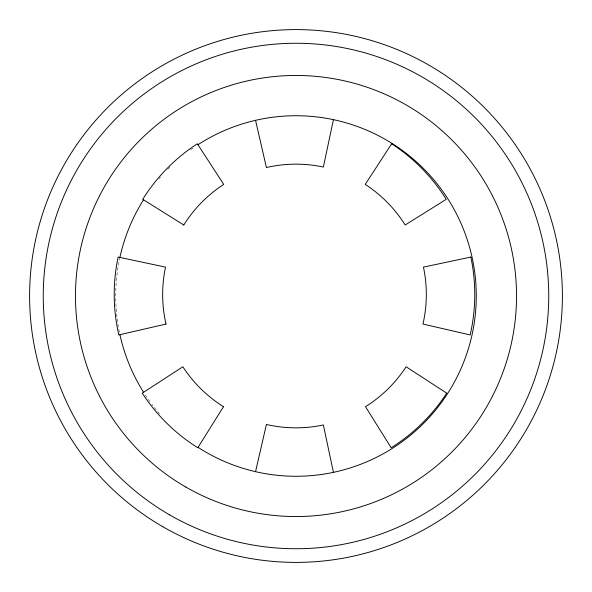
<?xml version="1.0" encoding="UTF-8"?>
<svg xmlns="http://www.w3.org/2000/svg" width="592" height="592" viewBox="0 0 592 592"><rect width="100%" height="100%" fill="white"/><g stroke="black" fill="none" stroke-linecap="round" stroke-linejoin="round"><path stroke-width="0.44" stroke-dasharray="2.96 2.22" d="M159.522 413.778A180.271 180.271 0 0 1 151.87 404.277M149.939 401.665A180.271 180.271 0 0 1 144.463 393.65M119.406 332.216A180.271 180.271 0 0 1 119.725 258.253M158.908 178.932A180.271 180.271 0 0 1 160.513 177.082M167.736 169.327A180.271 180.271 0 0 1 171.229 165.886M190.602 149.754A180.271 180.271 0 0 1 193.244 147.882"/><path stroke-width="0.89" d="M333.422 119.658L323.373 167.033A131.838 131.838 0 0 0 266.415 167.529L255.544 120.324M255.544 471.676L266.415 424.471A131.838 131.838 0 0 0 323.373 424.967L333.422 472.342M197.95 144.729A180.271 180.271 0 0 1 432.056 177.733A180.271 180.271 0 0 1 432.145 414.163A180.271 180.271 0 0 1 198.054 447.345M143.597 392.289A180.271 180.271 0 0 1 119.924 334.68M119.902 257.431A180.271 180.271 0 0 1 143.53 199.815M223.487 406.697L197.802 447.752A180.271 180.271 0 0 1 142.258 393.162L182.869 366.766A131.838 131.838 0 0 0 223.487 406.697M391.645 143.775L365.249 184.386A131.838 131.838 0 0 1 405.18 225.004L446.242 199.312A180.271 180.271 0 0 0 391.645 143.775M166.012 324.068L118.814 334.939A180.271 180.271 0 0 1 118.141 257.061L165.523 267.118A131.838 131.838 0 0 0 166.012 324.068M470.832 257.061L423.45 267.118A131.838 131.838 0 0 1 422.962 324.068L470.159 334.939A180.271 180.271 0 0 0 470.832 257.061M183.794 225.004L142.731 199.312A180.271 180.271 0 0 1 197.328 143.775L223.717 184.386A131.838 131.838 0 0 0 183.794 225.004M446.716 393.162L406.097 366.766A131.838 131.838 0 0 1 365.479 406.697L391.171 447.752A180.271 180.271 0 0 0 446.716 393.162M169.63 514.877A252.732 252.732 0 0 0 548.732 296A252.732 252.732 0 0 0 169.63 77.123A252.732 252.732 0 0 0 169.63 514.877M162.8 526.71A266.4 266.4 0 0 0 562.4 296A266.4 266.4 0 0 0 162.8 65.29A266.4 266.4 0 0 0 162.8 526.71M185.733 486.987A220.535 220.535 0 0 0 516.535 296A220.535 220.535 0 0 0 185.733 105.013A220.535 220.535 0 0 0 185.733 486.987"/></g></svg>
